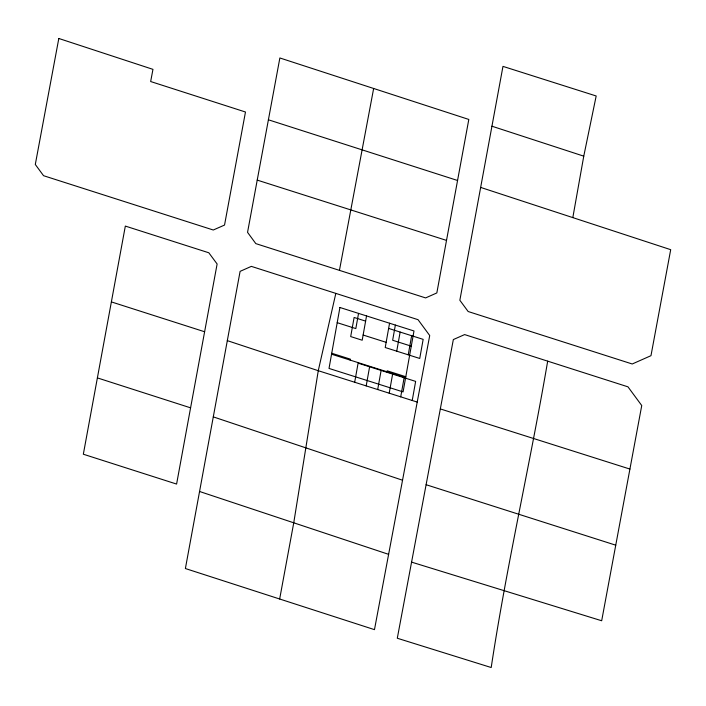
<?xml version="1.0" encoding="UTF-8"?>
<svg xmlns="http://www.w3.org/2000/svg" width="706" height="706" viewBox="0 0 706 706"><rect width="100%" height="100%" fill="white"/><g stroke="black" fill="none" stroke-linecap="round" stroke-linejoin="round"><path stroke-width="1.06" d="M572.822 217.58L583.765 156.158L596.182 95.981L502.972 66.382L459.853 300.262L468.157 311.522L632.232 363.987L650.976 355.683L670.7 249.677L480.662 187.417M350.185 360.113L350.352 359.151L331.732 353.247M358.542 313.393L355.824 328.581L337.203 322.677M354.677 382.246L358.101 363.149L415.64 381.39L412.225 400.487M366.546 315.935L362.196 340.221L350.688 336.577L354.112 317.471L365.62 321.124M366.185 385.9L369.609 366.793M377.692 389.544L381.116 370.447M389.562 323.224L385.22 347.52L419.743 358.463L423.159 339.365L388.635 328.422M387.012 371.78L387.179 370.818L405.8 376.722M395.369 325.069L392.651 340.257L411.271 346.161M389.209 393.198L392.624 374.092M396.728 351.173L400.143 332.067M400.717 396.843L404.132 377.736M408.236 354.818L411.651 335.712M547.679 361.145C530.224 463.533 506.74 564.809 491.2 667.523L397.293 638.242L453.34 339.568L464.627 334.582L627.969 386.835L641.745 405.535L601.68 620.759L411.58 562.126M190.585 407.839L176.597 484.069L83.334 454.223L125.333 226.079L208.817 252.774L217.121 263.991L190.585 407.839L97.393 377.904M227.314 340.636L185.387 568.533L374.471 629.646L429.716 335.535L418.04 319.686L251.345 266.374L240.102 271.36L227.314 340.636L318.265 370.703L417.246 402.085M257.222 180.101L279.867 57.963L468.81 119.446L436.829 292.937L425.63 297.923L255.81 243.614L247.55 232.345L257.222 180.101L446.527 240.402M279.664 599.006L293.749 522.811L318.265 370.703L335.818 293.405M339.445 270.345L373.65 88.471M268.377 119.782L457.603 180.498M363.131 335.032L386.147 342.331M331.564 354.209L405.632 377.684M440.341 408.924L629.928 469.066M426.115 484.713L615.729 545.173M111.389 301.912L204.608 331.758M491.932 126.206L583.765 156.158M199.551 491.482L388.635 554.351M213.283 416.875L402.57 480.23M339.921 307.489L329.014 368.435L403.082 391.909L413.99 330.973L339.921 307.489M58.81 38.477L35.3 164.48L43.551 175.697L213.283 230.006L224.534 225.064L245.476 112.007L150.66 81.534L152.955 69.356L58.81 38.477"/></g></svg>
